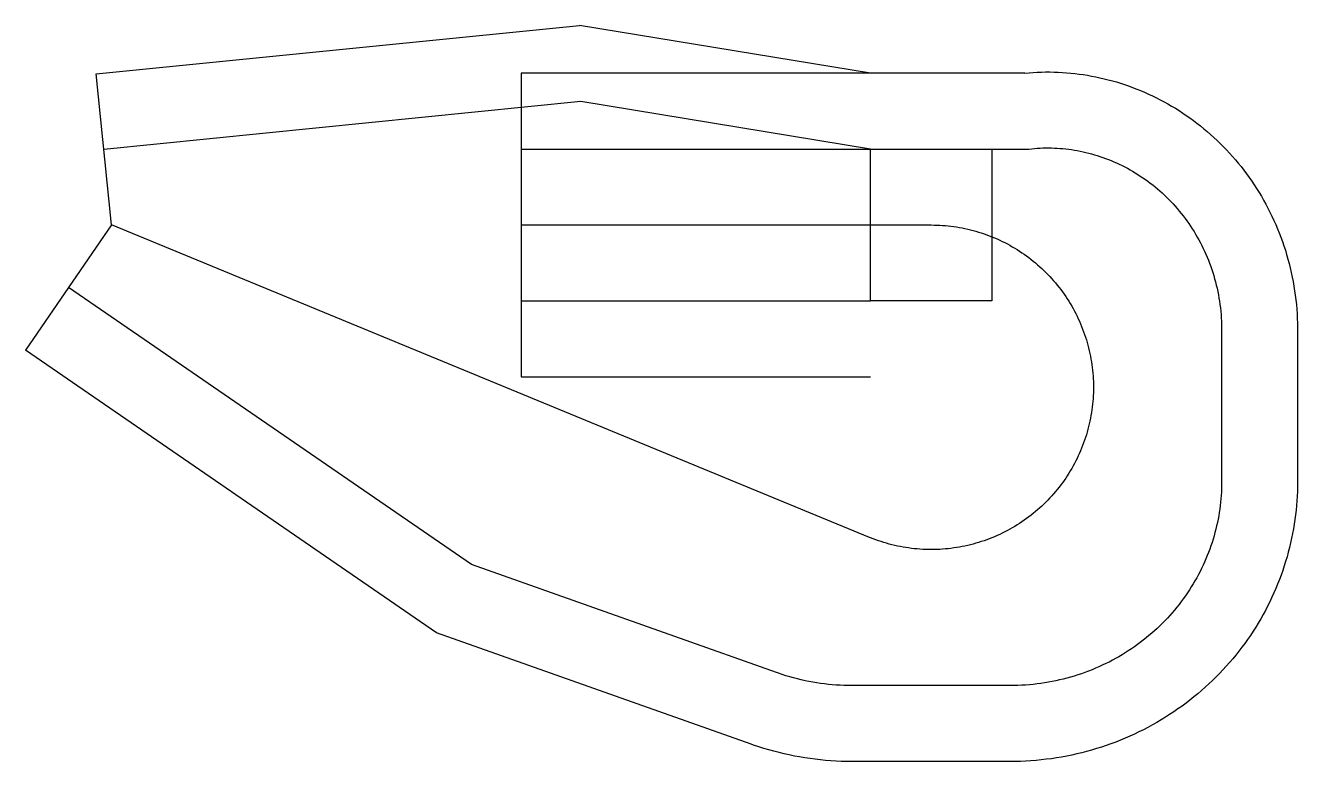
# Model space of a CAD drawing. Header units: metres. Extents: x -22097 to 8938, y -13084 to 4865.
import ezdxf

# ---------------------------------------------------------------- set-up
doc = ezdxf.new("R2010")
doc.units = ezdxf.units.M

msp = doc.modelspace()

# ---------------------------------------------------------------- linework, layer by layer
at = {"color": 1}
for p, q in [((-20369, 3686), (-8579, 4865)), ((-1482, 3704), (-8579, 4865)), ((-20000, 0), (-20369, 3686)), ((-10000, 3704), (-10000, -3704)), ((2286, 3704), (-10000, 3704)), ((-8544, 3007), (-20184, 1843)), ((-1482, 1852), (-8544, 3007)), ((-10000, 1852), (2383, 1852)), ((-20000, 0), (-22097, -3053)), ((-11217, -8281), (-21049, -1526)), ((-10000, -1852), (-1482, -1852)), ((7086, -2564), (7086, -6268)), ((8938, -2564), (8938, -6268)), ((-12065, -9946), (-22097, -3053)), ((-10000, -3704), (-1482, -3704)), ((-3774, -10915), (-11217, -8281)), ((-4392, -12661), (-12065, -9946)), ((1925, -11232), (-1940, -11232)), ((1925, -13084), (-1940, -13084))]:
    msp.add_line(p, q, dxfattribs=at)
for points in [[(2286, 3704), (2386, 3713), (2487, 3720), (2589, 3725), (2690, 3729), (2792, 3730), (2894, 3730), (2996, 3728), (3098, 3725), (3200, 3719), (3302, 3712), (3404, 3703), (3506, 3692), (3609, 3680), (3711, 3665), (3812, 3649), (3914, 3631), (4016, 3612), (4117, 3590), (4218, 3567), (4319, 3541), (4419, 3514), (4519, 3486), (4619, 3455), (4718, 3423), (4817, 3389), (4915, 3353), (5013, 3315), (5110, 3276), (5207, 3235), (5303, 3192), (5398, 3148), (5493, 3101), (5587, 3053), (5681, 3004), (5773, 2952), (5865, 2899), (5956, 2844), (6046, 2788), (6135, 2730), (6224, 2670), (6311, 2609), (6398, 2546), (6483, 2482), (6568, 2416), (6651, 2348), (6733, 2279), (6814, 2208), (6894, 2136), (6973, 2063), (7051, 1988), (7127, 1911), (7203, 1833), (7276, 1754), (7349, 1673), (7420, 1591), (7490, 1508), (7559, 1423), (7626, 1337), (7692, 1250), (7756, 1161), (7819, 1071), (7880, 980), (7940, 888), (7998, 795), (8055, 701), (8110, 605), (8163, 509), (8215, 411), (8265, 312), (8314, 213), (8361, 112), (8406, 11), (8449, -92), (8491, -195), (8531, -299), (8569, -404), (8605, -510), (8640, -616), (8672, -723), (8703, -831), (8732, -940), (8759, -1049), (8785, -1158), (8808, -1269), (8830, -1379), (8849, -1491), (8867, -1603), (8882, -1715), (8896, -1827), (8908, -1940), (8918, -2054), (8926, -2167), (8932, -2281), (8936, -2395), (8938, -2509), (8938, -2564)], [(2383, 1852), (2451, 1859), (2519, 1866), (2588, 1870), (2657, 1874), (2726, 1877), (2796, 1878), (2865, 1878), (2935, 1877), (3005, 1875), (3075, 1872), (3144, 1867), (3214, 1861), (3284, 1854), (3354, 1845), (3424, 1836), (3494, 1825), (3564, 1813), (3634, 1799), (3704, 1785), (3773, 1769), (3843, 1752), (3912, 1733), (3981, 1714), (4050, 1693), (4118, 1671), (4186, 1647), (4254, 1623), (4322, 1597), (4390, 1570), (4457, 1542), (4523, 1512), (4589, 1482), (4655, 1450), (4721, 1417), (4786, 1382), (4850, 1347), (4914, 1310), (4977, 1272), (5040, 1233), (5102, 1193), (5164, 1151), (5225, 1109), (5285, 1065), (5345, 1020), (5404, 975), (5463, 928), (5520, 879), (5577, 830), (5633, 780), (5689, 729), (5743, 676), (5797, 623), (5850, 568), (5902, 513), (5953, 456), (6003, 399), (6053, 340), (6101, 281), (6148, 220), (6195, 159), (6240, 97), (6285, 34), (6328, -30), (6370, -95), (6412, -161), (6452, -227), (6491, -295), (6529, -363), (6566, -432), (6602, -502), (6636, -572), (6670, -643), (6702, -715), (6733, -787), (6762, -861), (6791, -934), (6818, -1009), (6844, -1084), (6869, -1160), (6893, -1236), (6915, -1312), (6936, -1390), (6955, -1467), (6973, -1545), (6990, -1624), (7006, -1703), (7020, -1782), (7033, -1862), (7044, -1942), (7055, -2023), (7063, -2104), (7071, -2185), (7076, -2266), (7081, -2347), (7084, -2429), (7086, -2511), (7086, -2564)], [(1482, -1852), (-1482, -1852), (-1482, 1852), (1482, 1852), (1482, -1852)], [(-10000, 0), (0, 0), (69, -1), (138, -2), (207, -5), (276, -10), (345, -15), (414, -22), (482, -30), (551, -39), (619, -49), (687, -60), (755, -73), (823, -86), (890, -101), (958, -118), (1024, -135), (1091, -153), (1157, -173), (1223, -194), (1289, -216), (1354, -239), (1418, -263), (1483, -288), (1546, -315), (1610, -342), (1673, -371), (1735, -401), (1797, -431), (1858, -463), (1919, -496), (1979, -530), (2038, -565), (2097, -601), (2156, -639), (2213, -677), (2270, -716), (2326, -756), (2382, -797), (2437, -839), (2491, -882), (2544, -926), (2597, -971), (2648, -1017), (2699, -1063), (2749, -1111), (2799, -1159), (2847, -1209), (2895, -1259), (2941, -1310), (2987, -1361), (3032, -1414), (3076, -1467), (3119, -1521), (3161, -1576), (3202, -1632), (3242, -1688), (3281, -1745), (3319, -1802), (3357, -1861), (3393, -1919), (3428, -1979), (3462, -2039), (3495, -2100), (3527, -2161), (3557, -2223), (3587, -2285), (3616, -2348), (3643, -2411), (3670, -2475), (3695, -2540), (3719, -2604), (3742, -2669), (3764, -2735), (3785, -2801), (3805, -2867), (3823, -2934), (3840, -3000), (3857, -3068), (3871, -3135), (3885, -3203), (3898, -3271), (3909, -3339), (3919, -3407), (3928, -3476), (3936, -3544), (3943, -3613), (3948, -3682), (3953, -3751), (3956, -3820), (3957, -3889), (3958, -3958), (3957, -4027), (3956, -4096), (3953, -4165), (3948, -4234), (3943, -4303), (3936, -4372), (3928, -4440), (3919, -4509), (3909, -4577), (3898, -4645), (3885, -4713), (3871, -4781), (3857, -4848), (3840, -4915), (3823, -4982), (3805, -5049), (3785, -5115), (3764, -5181), (3742, -5247), (3719, -5312), (3695, -5376), (3670, -5441), (3643, -5504), (3616, -5568), (3587, -5631), (3557, -5693), (3527, -5755), (3495, -5816), (3462, -5877), (3428, -5937), (3393, -5996), (3357, -6055), (3319, -6114), (3281, -6171), (3242, -6228), (3202, -6284), (3161, -6340), (3119, -6395), (3076, -6449), (3032, -6502), (2987, -6555), (2941, -6606), (2895, -6657), (2847, -6707), (2799, -6757), (2749, -6805), (2699, -6853), (2648, -6899), (2597, -6945), (2544, -6990), (2491, -7034), (2437, -7077), (2382, -7119), (2326, -7160), (2270, -7200), (2213, -7239), (2156, -7277), (2097, -7314), (2038, -7351), (1979, -7386), (1919, -7420), (1858, -7453), (1797, -7485), (1735, -7515), (1673, -7545), (1610, -7574), (1546, -7601), (1483, -7628), (1418, -7653), (1354, -7677), (1289, -7700), (1223, -7722), (1157, -7743), (1091, -7763), (1024, -7781), (958, -7798), (890, -7814), (823, -7829), (755, -7843), (687, -7856), (619, -7867), (551, -7877), (482, -7886), (414, -7894), (345, -7901), (276, -7906), (207, -7910), (138, -7913), (69, -7915), (0, -7916), (-69, -7915), (-138, -7913), (-207, -7910), (-276, -7906), (-345, -7901), (-414, -7894), (-482, -7886), (-551, -7877), (-619, -7867), (-687, -7856), (-755, -7843), (-823, -7829), (-890, -7814), (-958, -7798), (-1024, -7781), (-1091, -7763), (-1157, -7743), (-1223, -7722), (-1289, -7700), (-1354, -7677), (-1418, -7653), (-1483, -7628), (-1507, -7618), (-20000, 0)], [(7086, -6268), (7085, -6350), (7083, -6432), (7079, -6514), (7074, -6597), (7068, -6679), (7060, -6762), (7050, -6844), (7040, -6927), (7027, -7009), (7014, -7091), (6998, -7173), (6982, -7255), (6964, -7337), (6944, -7419), (6923, -7500), (6900, -7581), (6876, -7662), (6851, -7743), (6824, -7823), (6796, -7903), (6766, -7983), (6735, -8062), (6702, -8141), (6668, -8219), (6633, -8297), (6596, -8374), (6558, -8451), (6518, -8527), (6477, -8603), (6434, -8678), (6391, -8752), (6345, -8826), (6299, -8899), (6251, -8971), (6202, -9043), (6151, -9114), (6099, -9184), (6046, -9253), (5992, -9321), (5936, -9389), (5879, -9456), (5821, -9522), (5761, -9586), (5701, -9650), (5639, -9713), (5576, -9775), (5512, -9836), (5446, -9896), (5380, -9955), (5312, -10013), (5243, -10070), (5173, -10125), (5102, -10180), (5030, -10233), (4957, -10285), (4883, -10336), (4808, -10386), (4732, -10434), (4655, -10481), (4577, -10527), (4499, -10572), (4419, -10615), (4338, -10657), (4257, -10697), (4175, -10736), (4092, -10774), (4008, -10811), (3924, -10846), (3838, -10879), (3752, -10911), (3666, -10942), (3578, -10971), (3490, -10999), (3402, -11025), (3313, -11050), (3223, -11073), (3133, -11095), (3042, -11115), (2951, -11134), (2860, -11151), (2768, -11166), (2675, -11180), (2582, -11192), (2489, -11203), (2396, -11212), (2302, -11219), (2208, -11225), (2114, -11229), (2019, -11231), (1925, -11232), (1925, -11232)], [(8938, -6268), (8937, -6382), (8934, -6497), (8929, -6611), (8922, -6726), (8913, -6841), (8902, -6955), (8889, -7070), (8874, -7184), (8857, -7299), (8837, -7413), (8816, -7527), (8793, -7640), (8768, -7754), (8741, -7867), (8712, -7980), (8681, -8092), (8647, -8204), (8612, -8315), (8575, -8426), (8536, -8537), (8495, -8646), (8452, -8756), (8407, -8864), (8360, -8972), (8311, -9079), (8260, -9186), (8208, -9292), (8153, -9397), (8097, -9501), (8038, -9604), (7978, -9706), (7916, -9807), (7852, -9908), (7786, -10007), (7719, -10105), (7650, -10202), (7578, -10298), (7506, -10393), (7431, -10487), (7355, -10580), (7277, -10671), (7197, -10761), (7116, -10850), (7033, -10937), (6948, -11023), (6862, -11108), (6775, -11191), (6685, -11273), (6595, -11353), (6502, -11432), (6409, -11509), (6313, -11585), (6217, -11659), (6119, -11731), (6020, -11802), (5919, -11871), (5817, -11939), (5714, -12005), (5609, -12069), (5503, -12131), (5397, -12191), (5288, -12250), (5179, -12307), (5069, -12362), (4958, -12415), (4845, -12466), (4732, -12516), (4617, -12563), (4502, -12608), (4386, -12652), (4269, -12693), (4151, -12733), (4032, -12770), (3912, -12806), (3792, -12839), (3671, -12870), (3550, -12899), (3427, -12927), (3305, -12951), (3181, -12974), (3057, -12995), (2933, -13014), (2808, -13030), (2683, -13044), (2557, -13056), (2431, -13066), (2305, -13074), (2179, -13080), (2052, -13083), (1925, -13084), (1925, -13084)], [(-1940, -11232), (-2034, -11231), (-2129, -11229), (-2224, -11225), (-2319, -11219), (-2414, -11211), (-2509, -11202), (-2604, -11191), (-2699, -11179), (-2793, -11165), (-2888, -11149), (-2983, -11131), (-3077, -11112), (-3171, -11091), (-3265, -11069), (-3358, -11045), (-3452, -11019), (-3545, -10991), (-3637, -10962), (-3729, -10931), (-3774, -10915)], [(-1940, -13084), (-2067, -13083), (-2194, -13080), (-2321, -13074), (-2448, -13066), (-2575, -13056), (-2702, -13044), (-2830, -13030), (-2956, -13013), (-3083, -12994), (-3210, -12973), (-3336, -12949), (-3462, -12924), (-3588, -12896), (-3713, -12866), (-3838, -12833), (-3962, -12799), (-4086, -12762), (-4209, -12723), (-4332, -12682), (-4392, -12661)]]:
    msp.add_lwpolyline(points, dxfattribs=at)

doc.saveas('drawing.dxf')
